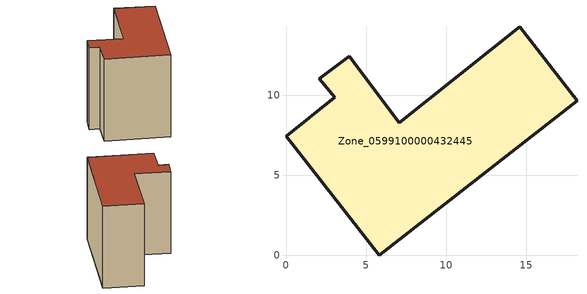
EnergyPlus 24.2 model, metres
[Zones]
Zone_0599100000432445
 floor ground (C_G): 0,7.43 3.04,9.85 2.09,11.02 3.95,12.42 7.08,8.28 14.61,14.26 18.17,9.63 5.83,0 z0
 wall outside (C_F): 5.83,0 18.17,9.63 14.61,14.26 7.08,8.28 3.95,12.42 2.09,11.02 3.04,9.85 0,7.43 5.83,0 z0:12.72
 roof outside (C_R): 0,7.43 5.83,0 18.17,9.63 14.61,14.26 7.08,8.28 3.95,12.42 2.09,11.02 3.04,9.85 z12.72
[BUILDING]
Pand.0599100000432445: North Axis=0; Terrain=City; Loads Convergence Tolerance Value=0.04; Temperature Convergence Tolerance Value=0.4; Solar Distribution=FullExterior; Maximum Number of Warmup Days=25; Minimum Number of Warmup Days=1
[Site:Location]
Rotterdam.The.Hague.AP_ZH_NLD Design_Conditions: Latitude=51.96; Longitude=4.45; Time Zone=1; Elevation=-4.5
[SITE:GROUNDTEMPERATURE:BUILDINGSURFACE]
18, 18, 18, 18, 18, 18, 18, 18, 18, 18, 18, 18
[MATERIAL] Thermal Absorptance=0.9; Solar Absorptance=0.7; Visible Absorptance=0.7
Name | Roughness | Thickness | Conductivity | Density | Specific Heat
G.TI.1946 | MediumSmooth | 0.15 | 1 | 540 | 1210
F.TI.1946 | Rough | 0.3 | 0.857143 | 1920 | 840
R.TI.1946 | MediumRough | 0.2 | 0.1 | 1500 | 1000
[CONSTRUCTION]
C_G: G.TI.1946
C_F: F.TI.1946
C_R: R.TI.1946
[ZONE]
Zone_0599100000432445: Type=1; Multiplier=1; Ceiling Height=Autocalculate; Volume=Autocalculate; Floor Area=autocalculate; Part of Total Floor Area=Yes
[ZONEINFILTRATION:DESIGNFLOWRATE]
Infil_Zone_0599100000432445: Zone or ZoneList or Space or SpaceList=Zone_0599100000432445; Schedule=AlwaysOn; Design Flow Rate Calculation Method=Flow/Area; Flow Rate per Floor Area=0.003; Constant Term Coefficient=1; Temperature Term Coefficient=0; Velocity Term Coefficient=0; Velocity Squared Term Coefficient=0
[HVACTEMPLATE:ZONE:IDEALLOADSAIRSYSTEM]
Zone_0599100000432445: Maximum Heating Supply Air Temperature=50; Minimum Cooling Supply Air Temperature=13; Maximum Heating Supply Air Humidity Ratio=0.0156; Minimum Cooling Supply Air Humidity Ratio=0.0077; Heating Limit=NoLimit; Cooling Limit=NoLimit; Dehumidification Control Type=ConstantSensibleHeatRatio; Cooling Sensible Heat Ratio=0.7; Dehumidification Setpoint=60; Humidification Control Type=None; Humidification Setpoint=30; Outdoor Air Method=None; Outdoor Air Flow Rate per Person=0.00944; Outdoor Air Flow Rate per Zone Floor Area=0; Outdoor Air Flow Rate per Zone=0; Demand Controlled Ventilation Type=None; Outdoor Air Economizer Type=NoEconomizer; Heat Recovery Type=None; Sensible Heat Recovery Effectiveness=0.7; Latent Heat Recovery Effectiveness=0.65
[ZONECONTROL:THERMOSTAT]
ThermostatControl_Zone_0599100000432445: Zone or ZoneList=Zone_0599100000432445; Control Type Schedule=DualSetpointControlType; Control 1=Thermostat_Zone_0599100000432445; Temperature Difference Between Cutout And Setpoint=0
[THERMOSTATSETPOINT:DUALSETPOINT]
Thermostat_Zone_0599100000432445: Heating Setpoint Temperature Schedule=HeatingSetpoint_Zone_0599100000432445; Cooling Setpoint Temperature Schedule=CoolingSetpoint_Zone_0599100000432445
[SCHEDULE:COMPACT]
HeatingSetpoint_Zone_0599100000432445: Through: 12/31, For: AllDays, Until: 24:00, 21
CoolingSetpoint_Zone_0599100000432445: Through: 12/31, For: AllDays, Until: 24:00, 24
DualSetpointControlType: Through: 12/31, For: AllDays, Until: 24:00, 4
AlwaysOn: Through: 12/31, For: AllDays, Until: 24:00, 1
